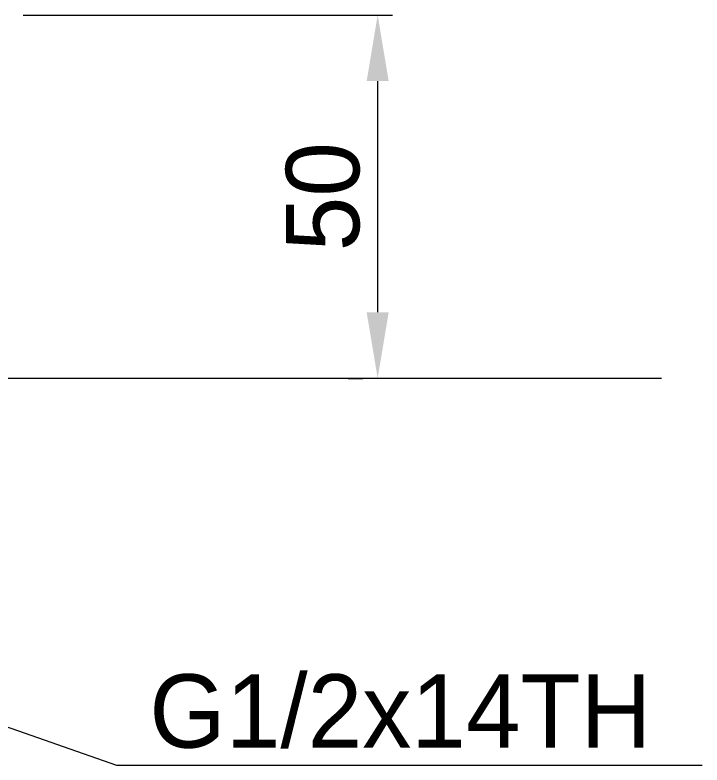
# Model space of a CAD drawing. Header units: millimetres. Extents: x 5308 to 9632, y 1173 to 3839.
# Drawn here: x 9232.9 to 9326.5, y 3190.5 to 3292.7 of the extents above; entities that cross this region are included whole.
import ezdxf

# ---------------------------------------------------------------- set-up
doc = ezdxf.new("R2010")
doc.units = ezdxf.units.MM
doc.header["$LTSCALE"] = 4
doc.header["$PDMODE"] = 3
doc.header["$PDSIZE"] = 0.3125
doc.layers.get('0').update_dxf_attribs({"linetype": 'CONTINUOUS'})
doc.layers.get('Defpoints').update_dxf_attribs({"linetype": 'CONTINUOUS'})
doc.layers.add('DLB3013-CR2S_시공도$0$치수선', color=7, linetype='CONTINUOUS', lineweight=20)
doc.styles.add('DLB3013-CR2S_시공도$0$Daelim Dimension', font='')
doc.styles.get('DLB3013-CR2S_시공도$0$Daelim Dimension').set_extended_font_data('나눔고딕')
doc.dimstyles.new('DLB3013-CR2S_시공도$0$DEFAULT', dxfattribs={"dimscale": 2, "dimtxt": 2, "dimasz": 2, "dimexe": 0, "dimexo": 2, "dimgap": 1, "dimtad": 1, "dimdec": 1, "dimzin": 9, "dimdsep": 46, "dimtxsty": 'DLB3013-CR2S_시공도$0$Daelim Dimension', "dimcen": 0.5, "dimclrd": 252, "dimclre": 252, "dimclrt": 3, "dimadec": 1, "dimazin": 0, "dimtfac": 1, "dimtdec": 1, "dimtix": 1, "dimtmove": 0, "dimatfit": 3, "dimfxl": 1, "dimtolj": 1, "dimtzin": 1, "dimlwd": 9, "dimlwe": 9, "dimarcsym": 0})

# ---------------------------------------------------------------- blocks, each defined once
blk = doc.blocks.new('*D5')
at = {"color": 5, "lineweight": 9, "ltscale": 0.5, "transparency": 16777216}
for p, q in [((9233.99, 3292.67), (9284.29, 3292.67)), ((9282.29, 3283.67), (9282.29, 3252.17)), ((9278.29, 3243.17), (9280.29, 3243.17))]:
    blk.add_line(p, q, dxfattribs=at)
at = {"color": 5, "ltscale": 0.5, "transparency": 16777216}
for points in [[(9280.79, 3283.67), (9283.79, 3283.67), (9282.29, 3292.67)], [(9280.79, 3252.17), (9283.79, 3252.17), (9282.29, 3243.17)]]:
    blk.add_solid(points, dxfattribs=at)
at = {"layer": 'Defpoints', "color": 0, "ltscale": 0.5, "transparency": 16777216}
for p in [(9229.99, 3292.67), (9282.29, 3243.17), (9282.29, 3243.17)]:
    blk.add_point(p, dxfattribs=at)
at = {"color": 7, "ltscale": 0.5, "transparency": 16777216, "insert": (9274.86, 3267.92), "char_height": 10, "attachment_point": 5, "rotation": 90, "style": 'DLB3013-CR2S_시공도$0$Daelim Dimension'}
blk.add_mtext('\\A1;50', dxfattribs=at)

msp = doc.modelspace()

# ---------------------------------------------------------------- linework, layer by layer
at = {"layer": 'DLB3013-CR2S_시공도$0$치수선'}
msp.add_line((9320.97, 3243.17), (8606.9, 3243.17), dxfattribs=at)

# ---------------------------------------------------------------- texts
at = {"color": 7, "insert": (9285.39, 3197.78), "char_height": 10, "attachment_point": 5, "style": 'DLB3013-CR2S_시공도$0$Daelim Dimension'}
msp.add_mtext('\\A1;G1/2x14TH', dxfattribs=at)

# ---------------------------------------------------------------- dimensions: what is measured, and where the dimension line sits
at = {"color": 5, "ltscale": 0.5}
dim = msp.add_linear_dim(base=(9282.29396379, 3243.17045506), p1=(9229.98754691, 3292.67045506), p2=(9282.29396379, 3243.17045506), angle=90, dimstyle='DLB3013-CR2S_시공도$0$DEFAULT', override={"dimtxt": 5, "dimasz": 4.5, "dimexe": 1, "dimdec": 0, "dimclrd": 5, "dimclre": 5, "dimclrt": 7}, dxfattribs=at)
dim.commit()
dim.dimension.update_dxf_attribs({"geometry": '*D5', "text_midpoint": (9274.86477924, 3267.92045506)})

# ---------------------------------------------------------------- leaders
msp.add_leader([(9216.71, 3200.91), (9246.74, 3190.49), (9326.47, 3190.49)], dimstyle='DLB3013-CR2S_시공도$0$DEFAULT', override={"dimtxt": 5, "dimasz": 4.5, "dimexe": 1, "dimdec": 0, "dimclrd": 5, "dimclre": 5, "dimclrt": 7}, dxfattribs=at)

doc.saveas('drawing.dxf')
